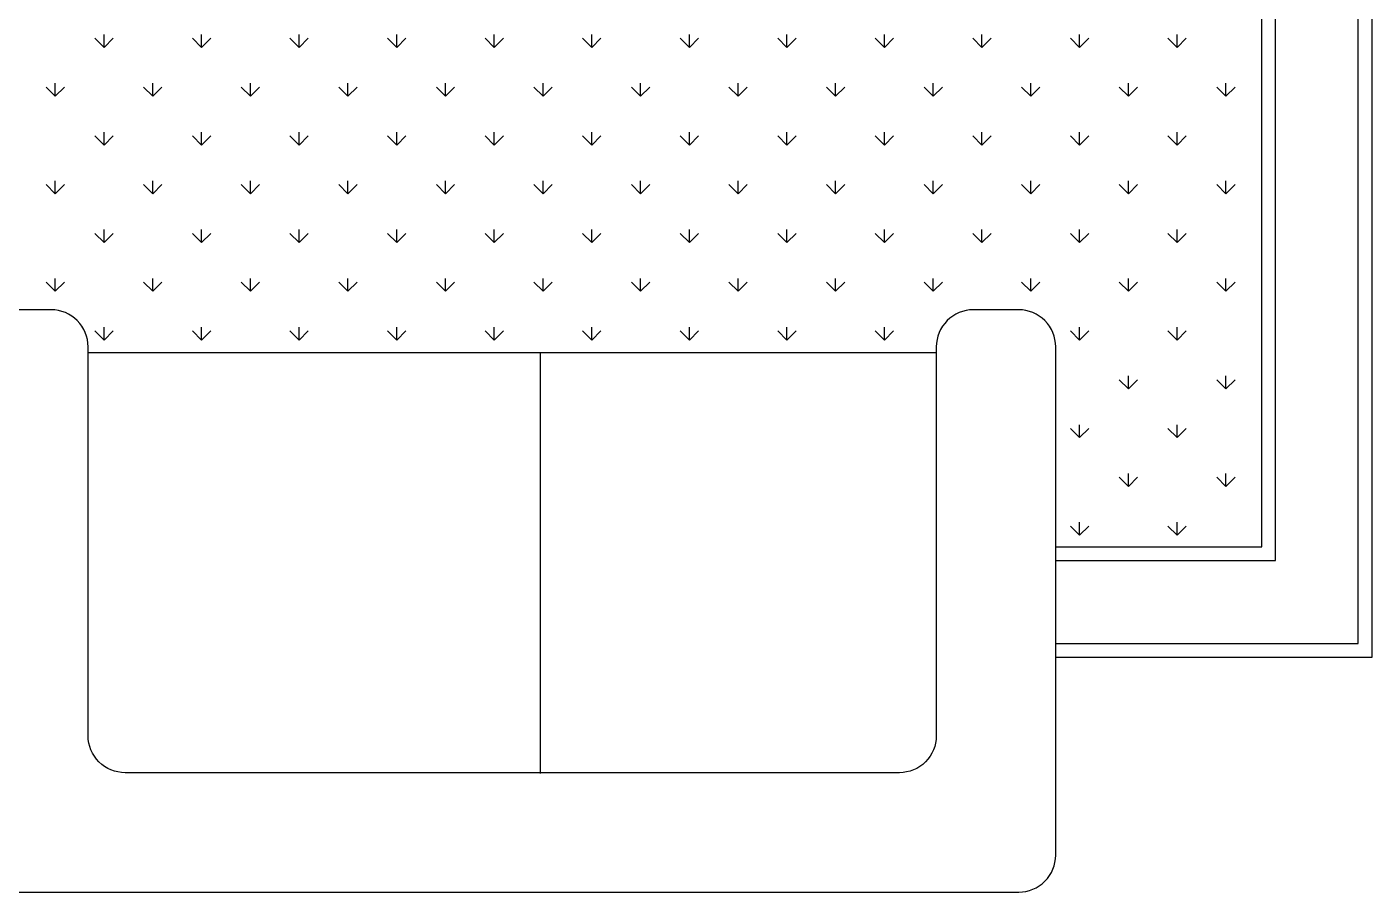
# Model space of a CAD drawing. Header units: inches. Extents: x 4.9 to 47.4, y 12.3 to 37.1.
# Drawn here: x 43.691 to 45.641, y 16.972 to 18.226 of the extents above; entities that cross this region are included whole.
import ezdxf

# ---------------------------------------------------------------- set-up
doc = ezdxf.new("R2010")
doc.units = ezdxf.units.IN
doc.header["$MEASUREMENT"] = 0
doc.layers.add('02', color=2, linetype='Continuous')

msp = doc.modelspace()

# ---------------------------------------------------------------- linework, layer by layer
at = {"layer": '02'}
for p, q in [((43.8028, 18.1966, -0.1), (43.8028, 18.2154, -0.1)), ((43.9442, 18.1966, -0.1), (43.9442, 18.2154, -0.1)), ((44.0856, 18.1966, -0.1), (44.0856, 18.2154, -0.1)), ((44.227, 18.1966, -0.1), (44.227, 18.2154, -0.1)), ((44.3684, 18.1966, -0.1), (44.3684, 18.2154, -0.1)), ((44.5099, 18.1966, -0.1), (44.5099, 18.2154, -0.1)), ((44.6513, 18.1966, -0.1), (44.6513, 18.2154, -0.1)), ((44.7927, 18.1966, -0.1), (44.7927, 18.2154, -0.1)), ((44.9341, 18.1966, -0.1), (44.9341, 18.2154, -0.1)), ((45.0755, 18.1966, -0.1), (45.0755, 18.2154, -0.1)), ((45.217, 18.1966, -0.1), (45.217, 18.2154, -0.1)), ((45.3584, 18.1966, -0.1), (45.3584, 18.2154, -0.1)), ((43.8028, 18.1966, -0.1), (43.7895, 18.2099, -0.1)), ((43.8028, 18.1966, -0.1), (43.816, 18.2099, -0.1)), ((43.9442, 18.1966, -0.1), (43.9309, 18.2099, -0.1)), ((43.9442, 18.1966, -0.1), (43.9574, 18.2099, -0.1)), ((44.0856, 18.1966, -0.1), (44.0723, 18.2099, -0.1)), ((44.0856, 18.1966, -0.1), (44.0989, 18.2099, -0.1)), ((44.227, 18.1966, -0.1), (44.2138, 18.2099, -0.1)), ((44.227, 18.1966, -0.1), (44.2403, 18.2099, -0.1)), ((44.3684, 18.1966, -0.1), (44.3552, 18.2099, -0.1)), ((44.3684, 18.1966, -0.1), (44.3817, 18.2099, -0.1)), ((44.5099, 18.1966, -0.1), (44.4966, 18.2099, -0.1)), ((44.5099, 18.1966, -0.1), (44.5231, 18.2099, -0.1)), ((44.6513, 18.1966, -0.1), (44.638, 18.2099, -0.1)), ((44.6513, 18.1966, -0.1), (44.6645, 18.2099, -0.1)), ((44.7927, 18.1966, -0.1), (44.7794, 18.2099, -0.1)), ((44.7927, 18.1966, -0.1), (44.806, 18.2099, -0.1)), ((44.9341, 18.1966, -0.1), (44.9209, 18.2099, -0.1)), ((44.9341, 18.1966, -0.1), (44.9474, 18.2099, -0.1)), ((45.0755, 18.1966, -0.1), (45.0623, 18.2099, -0.1)), ((45.0755, 18.1966, -0.1), (45.0888, 18.2099, -0.1)), ((45.217, 18.1966, -0.1), (45.2037, 18.2099, -0.1)), ((45.217, 18.1966, -0.1), (45.2302, 18.2099, -0.1)), ((45.3584, 18.1966, -0.1), (45.3451, 18.2099, -0.1)), ((45.3584, 18.1966, -0.1), (45.3716, 18.2099, -0.1)), ((43.732, 18.1259, -0.1), (43.7188, 18.1392, -0.1)), ((43.732, 18.1259, -0.1), (43.732, 18.1447, -0.1)), ((43.732, 18.1259, -0.1), (43.7453, 18.1392, -0.1)), ((43.8735, 18.1259, -0.1), (43.8602, 18.1392, -0.1)), ((43.8735, 18.1259, -0.1), (43.8735, 18.1447, -0.1)), ((43.8735, 18.1259, -0.1), (43.8867, 18.1392, -0.1)), ((44.0149, 18.1259, -0.1), (44.0016, 18.1392, -0.1)), ((44.0149, 18.1259, -0.1), (44.0149, 18.1447, -0.1)), ((44.0149, 18.1259, -0.1), (44.0281, 18.1392, -0.1)), ((44.1563, 18.1259, -0.1), (44.1431, 18.1392, -0.1)), ((44.1563, 18.1259, -0.1), (44.1563, 18.1447, -0.1)), ((44.1563, 18.1259, -0.1), (44.1696, 18.1392, -0.1)), ((44.2977, 18.1259, -0.1), (44.2845, 18.1392, -0.1)), ((44.2977, 18.1259, -0.1), (44.2977, 18.1447, -0.1)), ((44.2977, 18.1259, -0.1), (44.311, 18.1392, -0.1)), ((44.4392, 18.1259, -0.1), (44.4259, 18.1392, -0.1)), ((44.4392, 18.1259, -0.1), (44.4392, 18.1447, -0.1)), ((44.4392, 18.1259, -0.1), (44.4524, 18.1392, -0.1)), ((44.5806, 18.1259, -0.1), (44.5673, 18.1392, -0.1)), ((44.5806, 18.1259, -0.1), (44.5806, 18.1447, -0.1)), ((44.5806, 18.1259, -0.1), (44.5938, 18.1392, -0.1)), ((44.722, 18.1259, -0.1), (44.7087, 18.1392, -0.1)), ((44.722, 18.1259, -0.1), (44.722, 18.1447, -0.1)), ((44.722, 18.1259, -0.1), (44.7353, 18.1392, -0.1)), ((44.8634, 18.1259, -0.1), (44.8502, 18.1392, -0.1)), ((44.8634, 18.1259, -0.1), (44.8634, 18.1447, -0.1)), ((44.8634, 18.1259, -0.1), (44.8767, 18.1392, -0.1)), ((45.0048, 18.1259, -0.1), (44.9916, 18.1392, -0.1)), ((45.0048, 18.1259, -0.1), (45.0048, 18.1447, -0.1)), ((45.0048, 18.1259, -0.1), (45.0181, 18.1392, -0.1)), ((45.1463, 18.1259, -0.1), (45.133, 18.1392, -0.1)), ((45.1463, 18.1259, -0.1), (45.1463, 18.1447, -0.1)), ((45.1463, 18.1259, -0.1), (45.1595, 18.1392, -0.1)), ((45.2877, 18.1259, -0.1), (45.2744, 18.1392, -0.1)), ((45.2877, 18.1259, -0.1), (45.2877, 18.1447, -0.1)), ((45.2877, 18.1259, -0.1), (45.3009, 18.1392, -0.1)), ((45.4291, 18.1259, -0.1), (45.4158, 18.1392, -0.1)), ((45.4291, 18.1259, -0.1), (45.4291, 18.1447, -0.1)), ((45.4291, 18.1259, -0.1), (45.4424, 18.1392, -0.1)), ((43.8028, 18.0552, -0.1), (43.7895, 18.0685, -0.1)), ((43.8028, 18.0552, -0.1), (43.8028, 18.074, -0.1)), ((43.8028, 18.0552, -0.1), (43.816, 18.0685, -0.1)), ((43.9442, 18.0552, -0.1), (43.9309, 18.0685, -0.1)), ((43.9442, 18.0552, -0.1), (43.9442, 18.074, -0.1)), ((43.9442, 18.0552, -0.1), (43.9574, 18.0685, -0.1)), ((44.0856, 18.0552, -0.1), (44.0723, 18.0685, -0.1)), ((44.0856, 18.0552, -0.1), (44.0856, 18.074, -0.1)), ((44.0856, 18.0552, -0.1), (44.0989, 18.0685, -0.1)), ((44.227, 18.0552, -0.1), (44.2138, 18.0685, -0.1)), ((44.227, 18.0552, -0.1), (44.227, 18.074, -0.1)), ((44.227, 18.0552, -0.1), (44.2403, 18.0685, -0.1)), ((44.3684, 18.0552, -0.1), (44.3552, 18.0685, -0.1)), ((44.3684, 18.0552, -0.1), (44.3684, 18.074, -0.1)), ((44.3684, 18.0552, -0.1), (44.3817, 18.0685, -0.1)), ((44.5099, 18.0552, -0.1), (44.4966, 18.0685, -0.1)), ((44.5099, 18.0552, -0.1), (44.5099, 18.074, -0.1)), ((44.5099, 18.0552, -0.1), (44.5231, 18.0685, -0.1)), ((44.6513, 18.0552, -0.1), (44.638, 18.0685, -0.1)), ((44.6513, 18.0552, -0.1), (44.6513, 18.074, -0.1)), ((44.6513, 18.0552, -0.1), (44.6645, 18.0685, -0.1)), ((44.7927, 18.0552, -0.1), (44.7794, 18.0685, -0.1)), ((44.7927, 18.0552, -0.1), (44.7927, 18.074, -0.1)), ((44.7927, 18.0552, -0.1), (44.806, 18.0685, -0.1)), ((44.9341, 18.0552, -0.1), (44.9209, 18.0685, -0.1)), ((44.9341, 18.0552, -0.1), (44.9341, 18.074, -0.1)), ((44.9341, 18.0552, -0.1), (44.9474, 18.0685, -0.1)), ((45.0755, 18.0552, -0.1), (45.0623, 18.0685, -0.1)), ((45.0755, 18.0552, -0.1), (45.0755, 18.074, -0.1)), ((45.0755, 18.0552, -0.1), (45.0888, 18.0685, -0.1)), ((45.217, 18.0552, -0.1), (45.2037, 18.0685, -0.1)), ((45.217, 18.0552, -0.1), (45.217, 18.074, -0.1)), ((45.217, 18.0552, -0.1), (45.2302, 18.0685, -0.1)), ((45.3584, 18.0552, -0.1), (45.3451, 18.0685, -0.1)), ((45.3584, 18.0552, -0.1), (45.3584, 18.074, -0.1)), ((45.3584, 18.0552, -0.1), (45.3716, 18.0685, -0.1)), ((43.732, 17.9845, -0.1), (43.732, 18.0033, -0.1)), ((43.8735, 17.9845, -0.1), (43.8735, 18.0033, -0.1)), ((44.0149, 17.9845, -0.1), (44.0149, 18.0033, -0.1)), ((44.1563, 17.9845, -0.1), (44.1563, 18.0033, -0.1)), ((44.2977, 17.9845, -0.1), (44.2977, 18.0033, -0.1)), ((44.4392, 17.9845, -0.1), (44.4392, 18.0033, -0.1)), ((44.5806, 17.9845, -0.1), (44.5806, 18.0033, -0.1)), ((44.722, 17.9845, -0.1), (44.722, 18.0033, -0.1)), ((44.8634, 17.9845, -0.1), (44.8634, 18.0033, -0.1)), ((45.0048, 17.9845, -0.1), (45.0048, 18.0033, -0.1)), ((45.1463, 17.9845, -0.1), (45.1463, 18.0033, -0.1)), ((45.2877, 17.9845, -0.1), (45.2877, 18.0033, -0.1)), ((45.4291, 17.9845, -0.1), (45.4291, 18.0033, -0.1)), ((43.732, 17.9845, -0.1), (43.7188, 17.9978, -0.1)), ((43.732, 17.9845, -0.1), (43.7453, 17.9978, -0.1)), ((43.8735, 17.9845, -0.1), (43.8602, 17.9978, -0.1)), ((43.8735, 17.9845, -0.1), (43.8867, 17.9978, -0.1)), ((44.0149, 17.9845, -0.1), (44.0016, 17.9978, -0.1)), ((44.0149, 17.9845, -0.1), (44.0281, 17.9978, -0.1)), ((44.1563, 17.9845, -0.1), (44.1431, 17.9978, -0.1)), ((44.1563, 17.9845, -0.1), (44.1696, 17.9978, -0.1)), ((44.2977, 17.9845, -0.1), (44.2845, 17.9978, -0.1)), ((44.2977, 17.9845, -0.1), (44.311, 17.9978, -0.1)), ((44.4392, 17.9845, -0.1), (44.4259, 17.9978, -0.1)), ((44.4392, 17.9845, -0.1), (44.4524, 17.9978, -0.1)), ((44.5806, 17.9845, -0.1), (44.5673, 17.9978, -0.1)), ((44.5806, 17.9845, -0.1), (44.5938, 17.9978, -0.1)), ((44.722, 17.9845, -0.1), (44.7087, 17.9978, -0.1)), ((44.722, 17.9845, -0.1), (44.7353, 17.9978, -0.1)), ((44.8634, 17.9845, -0.1), (44.8502, 17.9978, -0.1)), ((44.8634, 17.9845, -0.1), (44.8767, 17.9978, -0.1)), ((45.0048, 17.9845, -0.1), (44.9916, 17.9978, -0.1)), ((45.0048, 17.9845, -0.1), (45.0181, 17.9978, -0.1)), ((45.1463, 17.9845, -0.1), (45.133, 17.9978, -0.1)), ((45.1463, 17.9845, -0.1), (45.1595, 17.9978, -0.1)), ((45.2877, 17.9845, -0.1), (45.2744, 17.9978, -0.1)), ((45.2877, 17.9845, -0.1), (45.3009, 17.9978, -0.1)), ((45.4291, 17.9845, -0.1), (45.4158, 17.9978, -0.1)), ((45.4291, 17.9845, -0.1), (45.4424, 17.9978, -0.1)), ((43.8028, 17.9138, -0.1), (43.7895, 17.9271, -0.1)), ((43.8028, 17.9138, -0.1), (43.8028, 17.9326, -0.1)), ((43.8028, 17.9138, -0.1), (43.816, 17.9271, -0.1)), ((43.9442, 17.9138, -0.1), (43.9309, 17.9271, -0.1)), ((43.9442, 17.9138, -0.1), (43.9442, 17.9326, -0.1)), ((43.9442, 17.9138, -0.1), (43.9574, 17.9271, -0.1)), ((44.0856, 17.9138, -0.1), (44.0723, 17.9271, -0.1)), ((44.0856, 17.9138, -0.1), (44.0856, 17.9326, -0.1)), ((44.0856, 17.9138, -0.1), (44.0989, 17.9271, -0.1)), ((44.227, 17.9138, -0.1), (44.2138, 17.9271, -0.1)), ((44.227, 17.9138, -0.1), (44.227, 17.9326, -0.1)), ((44.227, 17.9138, -0.1), (44.2403, 17.9271, -0.1)), ((44.3684, 17.9138, -0.1), (44.3552, 17.9271, -0.1)), ((44.3684, 17.9138, -0.1), (44.3684, 17.9326, -0.1)), ((44.3684, 17.9138, -0.1), (44.3817, 17.9271, -0.1)), ((44.5099, 17.9138, -0.1), (44.4966, 17.9271, -0.1)), ((44.5099, 17.9138, -0.1), (44.5099, 17.9326, -0.1)), ((44.5099, 17.9138, -0.1), (44.5231, 17.9271, -0.1)), ((44.6513, 17.9138, -0.1), (44.638, 17.9271, -0.1)), ((44.6513, 17.9138, -0.1), (44.6513, 17.9326, -0.1)), ((44.6513, 17.9138, -0.1), (44.6645, 17.9271, -0.1)), ((44.7927, 17.9138, -0.1), (44.7794, 17.9271, -0.1)), ((44.7927, 17.9138, -0.1), (44.7927, 17.9326, -0.1)), ((44.7927, 17.9138, -0.1), (44.806, 17.9271, -0.1)), ((44.9341, 17.9138, -0.1), (44.9209, 17.9271, -0.1)), ((44.9341, 17.9138, -0.1), (44.9341, 17.9326, -0.1)), ((44.9341, 17.9138, -0.1), (44.9474, 17.9271, -0.1)), ((45.0755, 17.9138, -0.1), (45.0623, 17.9271, -0.1)), ((45.0755, 17.9138, -0.1), (45.0755, 17.9326, -0.1)), ((45.0755, 17.9138, -0.1), (45.0888, 17.9271, -0.1)), ((45.217, 17.9138, -0.1), (45.2037, 17.9271, -0.1)), ((45.217, 17.9138, -0.1), (45.217, 17.9326, -0.1)), ((45.217, 17.9138, -0.1), (45.2302, 17.9271, -0.1)), ((45.3584, 17.9138, -0.1), (45.3451, 17.9271, -0.1)), ((45.3584, 17.9138, -0.1), (45.3584, 17.9326, -0.1)), ((45.3584, 17.9138, -0.1), (45.3716, 17.9271, -0.1)), ((43.732, 17.8431, -0.1), (43.7188, 17.8564, -0.1)), ((43.732, 17.8431, -0.1), (43.732, 17.8618, -0.1)), ((43.732, 17.8431, -0.1), (43.7453, 17.8564, -0.1)), ((43.8735, 17.8431, -0.1), (43.8602, 17.8564, -0.1)), ((43.8735, 17.8431, -0.1), (43.8735, 17.8618, -0.1)), ((43.8735, 17.8431, -0.1), (43.8867, 17.8564, -0.1)), ((44.0149, 17.8431, -0.1), (44.0016, 17.8564, -0.1)), ((44.0149, 17.8431, -0.1), (44.0149, 17.8618, -0.1)), ((44.0149, 17.8431, -0.1), (44.0281, 17.8564, -0.1)), ((44.1563, 17.8431, -0.1), (44.1431, 17.8564, -0.1)), ((44.1563, 17.8431, -0.1), (44.1563, 17.8618, -0.1)), ((44.1563, 17.8431, -0.1), (44.1696, 17.8564, -0.1)), ((44.2977, 17.8431, -0.1), (44.2845, 17.8564, -0.1)), ((44.2977, 17.8431, -0.1), (44.2977, 17.8618, -0.1)), ((44.2977, 17.8431, -0.1), (44.311, 17.8564, -0.1)), ((44.4392, 17.8431, -0.1), (44.4259, 17.8564, -0.1)), ((44.4392, 17.8431, -0.1), (44.4392, 17.8618, -0.1)), ((44.4392, 17.8431, -0.1), (44.4524, 17.8564, -0.1)), ((44.5806, 17.8431, -0.1), (44.5673, 17.8564, -0.1)), ((44.5806, 17.8431, -0.1), (44.5806, 17.8618, -0.1)), ((44.5806, 17.8431, -0.1), (44.5938, 17.8564, -0.1)), ((44.722, 17.8431, -0.1), (44.7087, 17.8564, -0.1)), ((44.722, 17.8431, -0.1), (44.722, 17.8618, -0.1)), ((44.722, 17.8431, -0.1), (44.7353, 17.8564, -0.1)), ((44.8634, 17.8431, -0.1), (44.8502, 17.8564, -0.1)), ((44.8634, 17.8431, -0.1), (44.8634, 17.8618, -0.1)), ((44.8634, 17.8431, -0.1), (44.8767, 17.8564, -0.1)), ((45.0048, 17.8431, -0.1), (44.9916, 17.8564, -0.1)), ((45.0048, 17.8431, -0.1), (45.0048, 17.8618, -0.1)), ((45.0048, 17.8431, -0.1), (45.0181, 17.8564, -0.1)), ((45.1463, 17.8431, -0.1), (45.133, 17.8564, -0.1)), ((45.1463, 17.8431, -0.1), (45.1463, 17.8618, -0.1)), ((45.1463, 17.8431, -0.1), (45.1595, 17.8564, -0.1)), ((45.2877, 17.8431, -0.1), (45.2744, 17.8564, -0.1)), ((45.2877, 17.8431, -0.1), (45.2877, 17.8618, -0.1)), ((45.2877, 17.8431, -0.1), (45.3009, 17.8564, -0.1)), ((45.4291, 17.8431, -0.1), (45.4158, 17.8564, -0.1)), ((45.4291, 17.8431, -0.1), (45.4291, 17.8618, -0.1)), ((45.4291, 17.8431, -0.1), (45.4424, 17.8564, -0.1)), ((43.8028, 17.7724, -0.1), (43.7895, 17.7856, -0.1)), ((43.8028, 17.7724, -0.1), (43.8028, 17.7911, -0.1)), ((43.8028, 17.7724, -0.1), (43.816, 17.7856, -0.1)), ((43.9442, 17.7724, -0.1), (43.9309, 17.7856, -0.1)), ((43.9442, 17.7724, -0.1), (43.9442, 17.7911, -0.1)), ((43.9442, 17.7724, -0.1), (43.9574, 17.7856, -0.1)), ((44.0856, 17.7724, -0.1), (44.0723, 17.7856, -0.1)), ((44.0856, 17.7724, -0.1), (44.0856, 17.7911, -0.1)), ((44.0856, 17.7724, -0.1), (44.0989, 17.7856, -0.1)), ((44.227, 17.7724, -0.1), (44.2138, 17.7856, -0.1)), ((44.227, 17.7724, -0.1), (44.227, 17.7911, -0.1)), ((44.227, 17.7724, -0.1), (44.2403, 17.7856, -0.1)), ((44.3684, 17.7724, -0.1), (44.3552, 17.7856, -0.1)), ((44.3684, 17.7724, -0.1), (44.3684, 17.7911, -0.1)), ((44.3684, 17.7724, -0.1), (44.3817, 17.7856, -0.1)), ((44.5099, 17.7724, -0.1), (44.4966, 17.7856, -0.1)), ((44.5099, 17.7724, -0.1), (44.5099, 17.7911, -0.1)), ((44.5099, 17.7724, -0.1), (44.5231, 17.7856, -0.1)), ((44.6513, 17.7724, -0.1), (44.638, 17.7856, -0.1)), ((44.6513, 17.7724, -0.1), (44.6513, 17.7911, -0.1)), ((44.6513, 17.7724, -0.1), (44.6645, 17.7856, -0.1)), ((44.7927, 17.7724, -0.1), (44.7794, 17.7856, -0.1)), ((44.7927, 17.7724, -0.1), (44.7927, 17.7911, -0.1)), ((44.7927, 17.7724, -0.1), (44.806, 17.7856, -0.1)), ((44.9341, 17.7724, -0.1), (44.9209, 17.7856, -0.1)), ((44.9341, 17.7724, -0.1), (44.9341, 17.7911, -0.1)), ((44.9341, 17.7724, -0.1), (44.9474, 17.7856, -0.1)), ((45.217, 17.7724, -0.1), (45.2037, 17.7856, -0.1)), ((45.217, 17.7724, -0.1), (45.217, 17.7911, -0.1)), ((45.217, 17.7724, -0.1), (45.2302, 17.7856, -0.1)), ((45.3584, 17.7724, -0.1), (45.3451, 17.7856, -0.1)), ((45.3584, 17.7724, -0.1), (45.3584, 17.7911, -0.1)), ((45.3584, 17.7724, -0.1), (45.3716, 17.7856, -0.1)), ((45.0093, 17.754, -0.1), (43.7797, 17.754, -0.1)), ((44.4355, 17.1443, -0.1), (44.4355, 17.753, -0.1)), ((45.2877, 17.7017, -0.1), (45.2744, 17.7149, -0.1)), ((45.2877, 17.7017, -0.1), (45.2877, 17.7204, -0.1)), ((45.2877, 17.7017, -0.1), (45.3009, 17.7149, -0.1)), ((45.4291, 17.7017, -0.1), (45.4158, 17.7149, -0.1)), ((45.4291, 17.7017, -0.1), (45.4291, 17.7204, -0.1)), ((45.4291, 17.7017, -0.1), (45.4424, 17.7149, -0.1)), ((45.217, 17.631, -0.1), (45.217, 17.6497, -0.1)), ((45.3584, 17.631, -0.1), (45.3584, 17.6497, -0.1)), ((45.217, 17.631, -0.1), (45.2037, 17.6442, -0.1)), ((45.217, 17.631, -0.1), (45.2302, 17.6442, -0.1)), ((45.3584, 17.631, -0.1), (45.3451, 17.6442, -0.1)), ((45.3584, 17.631, -0.1), (45.3716, 17.6442, -0.1)), ((45.2877, 17.5603, -0.1), (45.2744, 17.5735, -0.1)), ((45.2877, 17.5603, -0.1), (45.2877, 17.579, -0.1)), ((45.2877, 17.5603, -0.1), (45.3009, 17.5735, -0.1)), ((45.4291, 17.5603, -0.1), (45.4158, 17.5735, -0.1)), ((45.4291, 17.5603, -0.1), (45.4291, 17.579, -0.1)), ((45.4291, 17.5603, -0.1), (45.4424, 17.5735, -0.1)), ((45.217, 17.4895, -0.1), (45.2037, 17.5028, -0.1)), ((45.217, 17.4895, -0.1), (45.217, 17.5083, -0.1)), ((45.217, 17.4895, -0.1), (45.2302, 17.5028, -0.1)), ((45.3584, 17.4895, -0.1), (45.3451, 17.5028, -0.1)), ((45.3584, 17.4895, -0.1), (45.3584, 17.5083, -0.1)), ((45.3584, 17.4895, -0.1), (45.3716, 17.5028, -0.1))]:
    msp.add_line(p, q, dxfattribs=at)
at = {"layer": '02', "elevation": -0.1}
for points in [[(45.1824, 17.3128), (45.6411, 17.3128), (45.6411, 19.8408), (45.171, 19.8408)], [(45.1824, 17.3328), (45.6211, 17.3328), (45.6211, 19.8208), (45.1701, 19.8208)], [(45.1824, 17.4528), (45.5011, 17.4528), (45.5011, 19.7008), (45.1503, 19.7008)], [(45.1824, 17.4728), (45.4811, 17.4728), (45.4811, 19.6808), (45.1504, 19.6808)]]:
    msp.add_lwpolyline(points, dxfattribs=at)
msp.add_lwpolyline([(43.6602, 17.8163, 0.414214), (43.6067, 17.7627), (43.6067, 17.0258, 0.414214), (43.6602, 16.9722), (45.1288, 16.9722, 0.414214), (45.1824, 17.0258), (45.1824, 17.7627, 0.414214), (45.1288, 17.8163), (45.0629, 17.8163, 0.414214), (45.0093, 17.7627), (45.0093, 17.1988, -0.414214), (44.9558, 17.1453), (43.8333, 17.1453, -0.414214), (43.7797, 17.1988), (43.7797, 17.7627, 0.414214), (43.7262, 17.8163)], format="xyb", close=True, dxfattribs=at)

doc.saveas('drawing.dxf')
